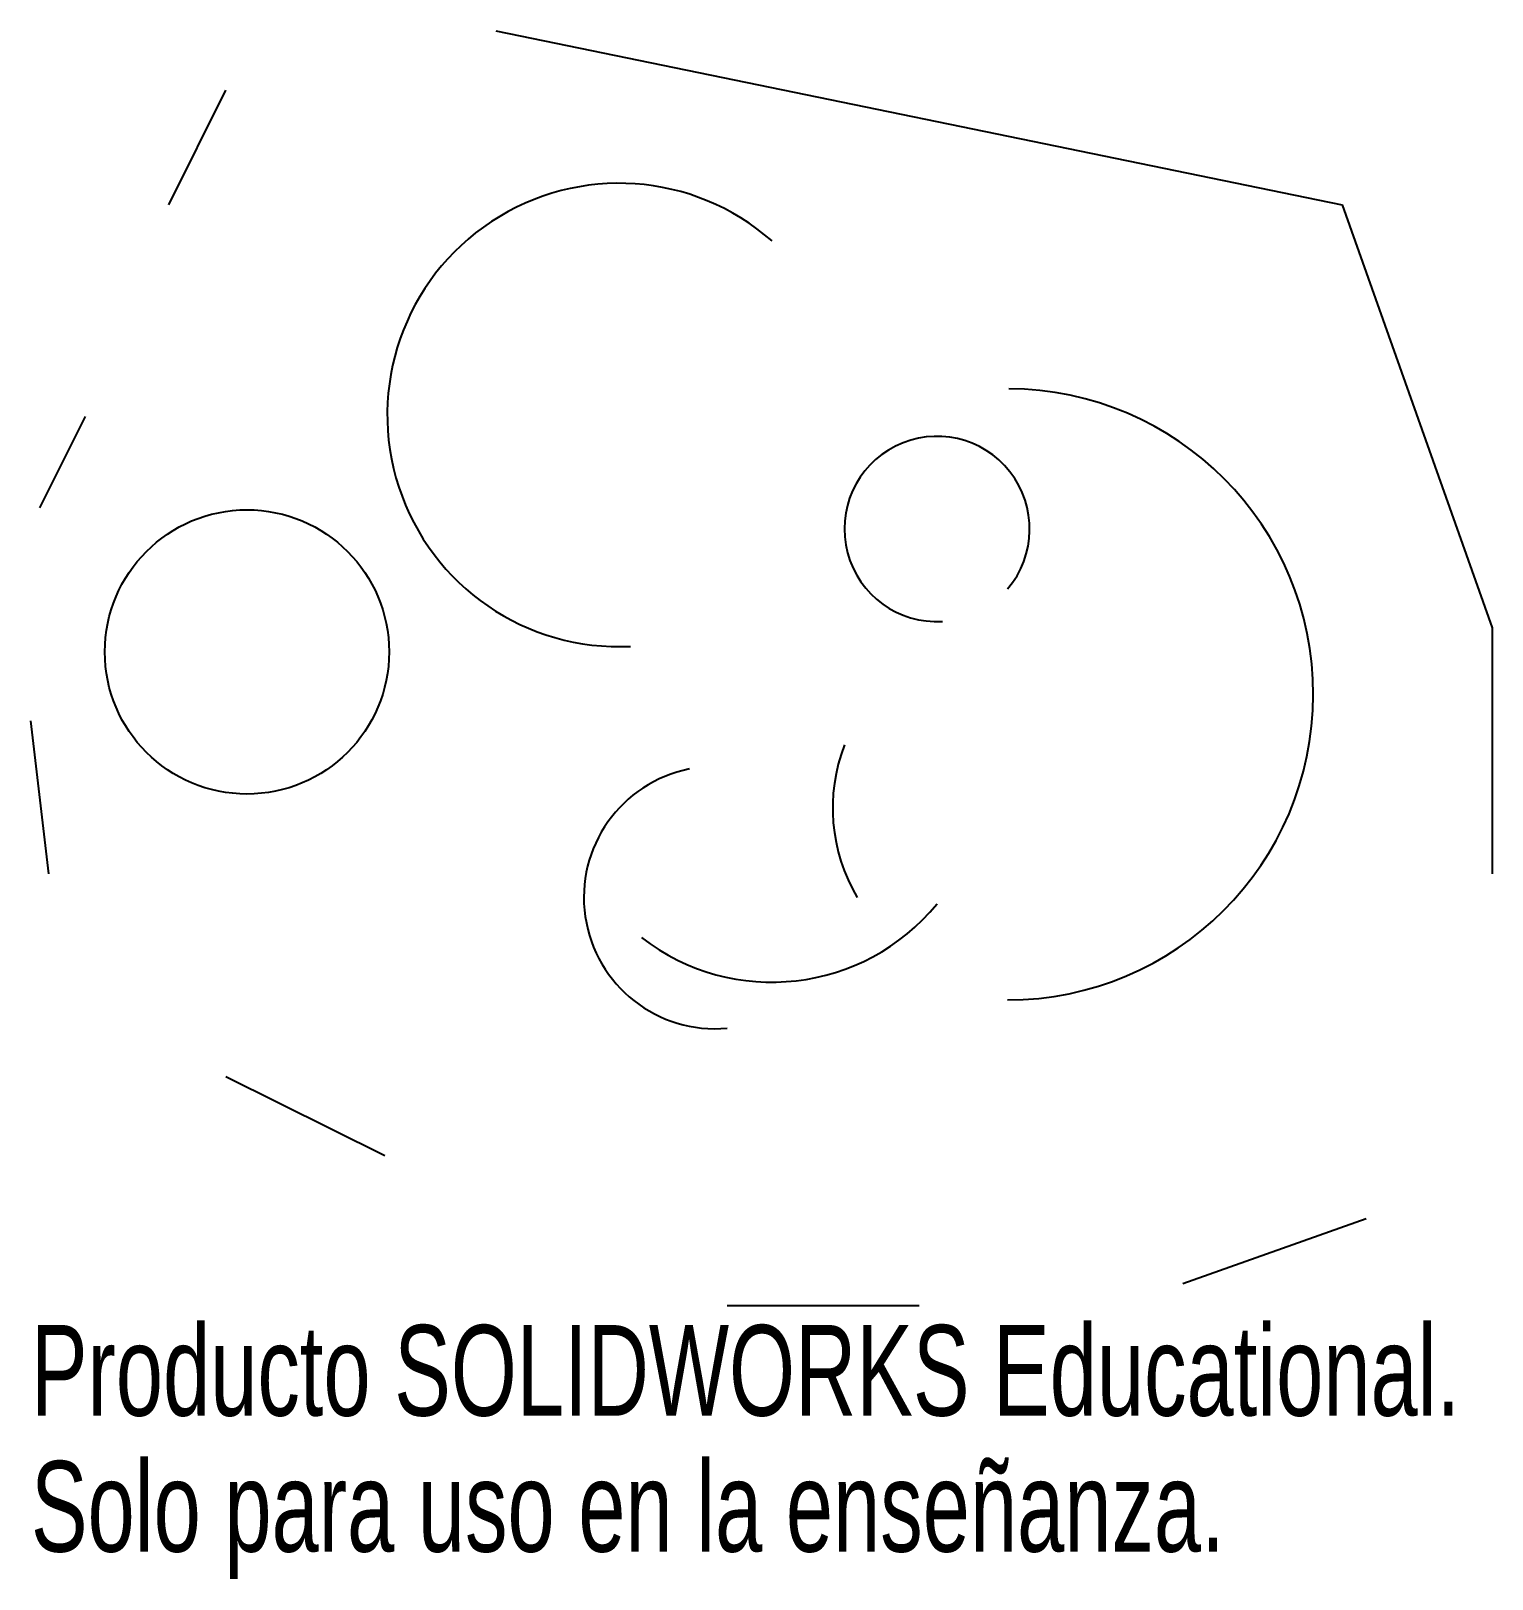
# Model space of a CAD drawing. Header units: millimetres. Extents: x -52.1 to 25.8, y -47.2 to 35.4.
import ezdxf

# ---------------------------------------------------------------- set-up
doc = ezdxf.new("R2010")
doc.units = ezdxf.units.MM
doc.styles.add('SLDTEXTSTYLE0', font='TXT', dxfattribs={"width": 0.7})

msp = doc.modelspace()

# ---------------------------------------------------------------- linework, layer by layer
at = {"color": 7, "linetype": 'Continuous'}
for p, q in [((-27.276, 35.37), (17.829, 26.094)), ((-44.71, 26.094), (-41.671, 32.205)), ((17.829, 26.094), (25.826, 3.541)), ((-51.588, 9.939), (-49.162, 14.817)), ((25.826, 3.541), (25.826, -9.575)), ((-51.108, -9.575), (-52.068, -1.417)), ((-33.194, -24.609), (-41.671, -20.394)), ((19.109, -27.968), (9.333, -31.435)), ((-4.723, -32.607), (-14.945, -32.607))]:
    msp.add_line(p, q, dxfattribs=at)
msp.add_circle((-40.551, 2.262), 7.578, dxfattribs=at)
for centre, radius, start, end in [((-20.718, 14.897), 12.353, 48.6745, 272.86241), ((0, 0), 16.292, 270, 89.77849), ((-3.764, 8.819), 4.94, 319.63818, 273.36646), ((0, -6.056), 9.329, 158.89702, 210.80637), ((-15.6, -10.833), 6.991, 101.25026, 275.3763), ((-12.561, -3.976), 11.366, 232.275, 320.71059)]:
    msp.add_arc(centre, radius, start, end, dxfattribs=at)

# ---------------------------------------------------------------- texts
at = {"color": 7, "linetype": 'Continuous', "char_height": 4.83362, "attachment_point": 1, "style": 'SLDTEXTSTYLE0'}
for s, insert in [('Producto SOLIDWORKS Educational.', (-52.068, -33.626)), ('Solo para uso en la enseñanza.', (-52.068, -40.877))]:
    msp.add_mtext(s, dxfattribs=dict(at, insert=insert))

doc.saveas('drawing.dxf')
